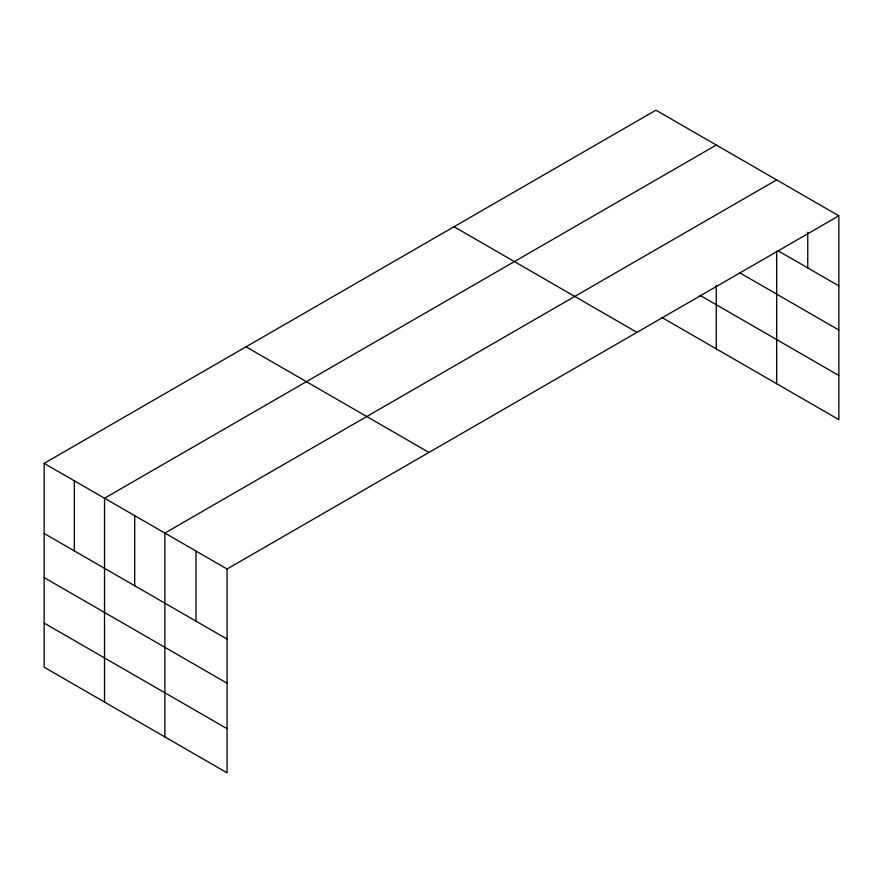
<?xml version="1.0" encoding="UTF-8"?>
<svg xmlns="http://www.w3.org/2000/svg" width="883" height="883" viewBox="0 0 883 883"><rect width="100%" height="100%" fill="white"/><g stroke="black" fill="none" stroke-linecap="round" stroke-linejoin="round"><path stroke-width="1.32" d="M838.85 215.794L655.926 110.176L44.15 463.376L44.15 667.206L227.074 772.824L227.074 568.994L838.85 215.794L838.85 419.624L661.72 317.361M716.29 145.033L104.514 498.233L104.514 702.062M776.654 179.878L164.878 533.089L164.878 736.908M777.802 250.64L838.85 285.882M739.501 272.659L838.85 330.021M700.031 295.341L838.85 375.485M454.039 226.732L636.963 332.35M246.037 346.82L428.961 452.438M44.15 463.376L227.074 568.994M44.15 533.475L227.074 639.082M44.15 577.603L227.074 683.221M44.15 623.078L227.074 728.685M807.757 232.196L807.757 267.935M776.654 251.357L776.654 383.708M716.29 285.441L716.29 348.862M195.982 551.036L195.982 621.135M134.702 515.661L134.702 585.749M74.338 480.805L74.338 550.904"/></g></svg>
